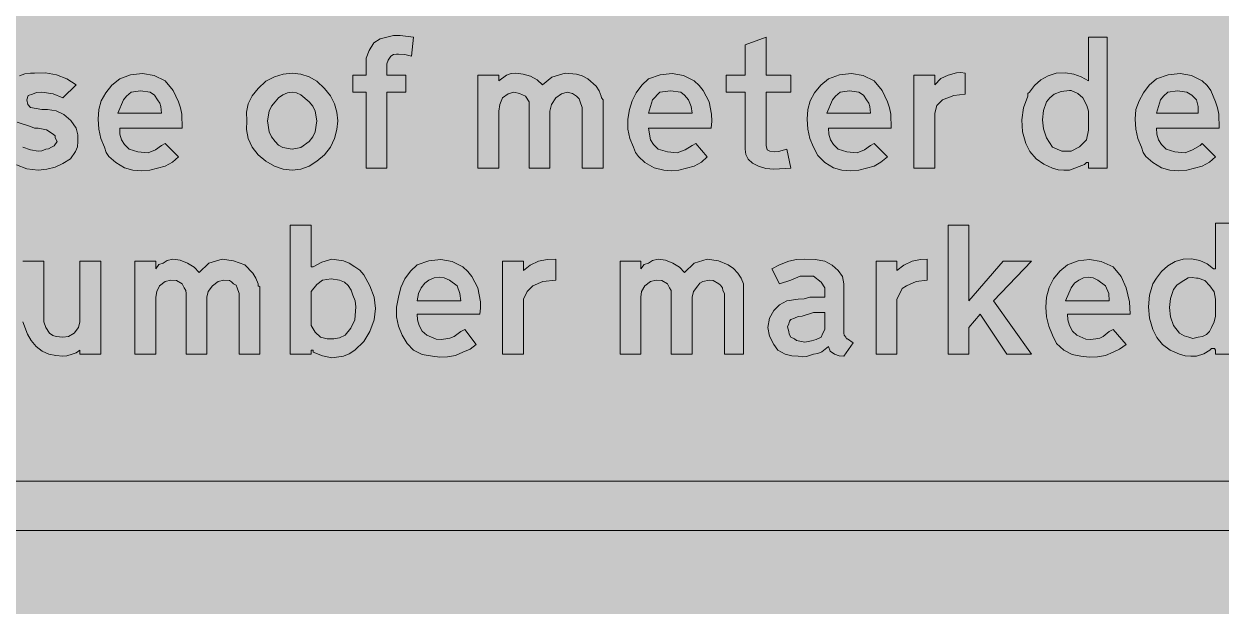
# Model space of a CAD drawing. Header units: metres. Extents: x 10 to 559, y 12 to 260.
# Drawn here: x 168 to 281.7, y 134.1 to 189.4 of the extents above; entities that cross this region are included whole.
import ezdxf

# ---------------------------------------------------------------- set-up
doc = ezdxf.new("R2010")
doc.units = ezdxf.units.M
doc.layers.add('FILL_BLACK_000000', color=7, linetype='Continuous', true_color=0x000000)
doc.layers.add('FILL_YELLOW_FFFF00', color=7, linetype='Continuous', true_color=0xffff00)

msp = doc.modelspace()

# ---------------------------------------------------------------- hatches: boundary and pattern name
at = {"layer": 'FILL_BLACK_000000', "true_color": 0x000000}
h = msp.add_hatch(color=7, dxfattribs=at)
h.dxf.hatch_style = 1
h.paths.add_polyline_path([(202.5, 175.68), (200.52, 175.68), (200.52, 182.88), (199.26, 182.88), (199.26, 184.5), (200.52, 184.5), (200.52, 186.12), (200.81, 186.84), (201.24, 187.56), (201.87, 187.96), (202.5, 188.1), (203.13, 188.26), (203.76, 188.28), (205.02, 188.1), (204.84, 186.3), (204.21, 186.46), (203.58, 186.48), (203.4, 186.48), (203.13, 186.46), (202.86, 186.3), (202.61, 185.94), (202.5, 185.58), (202.5, 184.5), (204.3, 184.5), (204.3, 182.88), (202.5, 182.88), (202.5, 175.68)])
h = msp.add_hatch(color=7, dxfattribs=at)
h.dxf.hatch_style = 1
h.paths.add_polyline_path([(238.61, 177.43), (238.86, 177.3), (239.27, 177.23), (239.67, 177.25), (240.48, 177.48), (240.84, 175.68), (239.24, 175.57), (238.49, 175.65), (237.78, 175.86), (237.2, 176.16), (236.81, 176.53), (236.59, 176.97), (236.52, 177.48), (236.52, 182.88), (234.72, 182.88), (234.72, 184.5), (236.52, 184.5), (236.52, 187.38), (238.5, 188.1), (238.5, 184.5), (240.84, 184.5), (240.84, 182.88), (238.5, 182.88), (238.5, 177.84), (238.61, 177.43)])
h = msp.add_hatch(color=7, dxfattribs=at)
h.dxf.hatch_style = 1
h.paths.add_polyline_path([(266.22, 175.52), (265.68, 175.68), (264.88, 176.05), (264.15, 176.58), (263.55, 177.25), (263.16, 178.02), (262.86, 179.13), (262.78, 180.27), (262.93, 181.41), (263.34, 182.52), (263.36, 182.77), (263.52, 182.88), (263.99, 183.52), (264.58, 184.05), (265.27, 184.45), (266.04, 184.68), (266.92, 184.72), (267.71, 184.59), (268.42, 184.33), (269.1, 183.96), (269.1, 188.1), (270.9, 188.1), (270.9, 175.68), (269.1, 175.68), (269.1, 176.22), (268.99, 176.22), (268.92, 176.22), (268.74, 176.04), (267.3, 175.5), (266.76, 175.5), (266.22, 175.52)])
h.paths.add_polyline_path([(268.92, 178.38), (269.1, 179.28), (269.1, 181.08), (268.97, 181.64), (268.56, 182.34), (268.09, 182.77), (267.48, 183.06), (267.3, 183.06), (266.51, 182.95), (265.86, 182.7), (265.43, 182.34), (265.14, 181.98), (264.84, 181.14), (264.74, 180.27), (264.84, 179.4), (265.14, 178.56), (265.68, 177.66), (266.58, 177.3), (267.48, 177.3), (268.27, 177.7), (268.92, 178.38)], flags=16)
h = msp.add_hatch(color=7, dxfattribs=at)
h.dxf.hatch_style = 1
h.paths.add_polyline_path([(169.74, 181.26), (170.28, 181.26), (171.08, 181.13), (171.83, 180.76), (172.48, 180.2), (172.98, 179.46), (173.14, 178.83), (173.16, 178.2), (173.1, 177.69), (172.93, 177.25), (172.44, 176.58), (171.73, 176.11), (170.98, 175.77), (170.19, 175.57), (169.38, 175.5), (168.31, 175.63), (167.31, 175.99), (166.44, 176.56), (165.78, 177.3), (167.04, 178.74), (167.42, 178.13), (167.94, 177.66), (168.66, 177.41), (169.38, 177.3), (169.74, 177.32), (170.1, 177.48), (170.37, 177.5), (170.64, 177.66), (170.91, 177.79), (171.18, 178.2), (171, 178.56), (170.98, 178.74), (170.82, 178.92), (170.17, 179.32), (169.38, 179.46), (169.02, 179.48), (168.66, 179.64), (167.38, 180.04), (166.86, 180.35), (166.5, 180.72), (166.48, 180.81), (166.32, 180.9), (166.09, 181.53), (166.07, 181.86), (166.14, 182.16), (166.27, 183.1), (166.68, 183.78), (167.6, 184.43), (168.12, 184.62), (168.66, 184.68), (169.02, 184.68), (170.09, 184.71), (171.13, 184.54), (172.11, 184.17), (172.98, 183.6), (171.72, 182.34), (170.8, 182.74), (169.74, 182.88), (169.22, 182.86), (168.84, 182.7), (168.43, 182.56), (168.3, 182.16), (168.41, 181.73), (168.66, 181.44), (169.74, 181.26)])
h = msp.add_hatch(color=7, dxfattribs=at)
h.dxf.hatch_style = 1
h.paths.add_polyline_path([(176.76, 176.22), (176.09, 176.8), (175.85, 177.18), (175.68, 177.66), (175.34, 178.5), (175.14, 179.39), (175.07, 180.32), (175.14, 181.26), (175.37, 182.06), (175.79, 182.83), (176.38, 183.54), (177.12, 184.14), (178.15, 184.54), (179.28, 184.66), (180.41, 184.47), (181.44, 183.96), (182.21, 183.04), (182.7, 181.98), (182.91, 181.41), (183.02, 180.79), (183.06, 179.46), (177.12, 179.46), (177.14, 178.92), (177.3, 178.38), (177.59, 177.93), (178.02, 177.48), (178.85, 177.23), (179.82, 177.12), (180.52, 177.41), (181.08, 177.84), (181.44, 178.02), (182.7, 176.76), (182.14, 176.24), (181.44, 175.86), (179.98, 175.48), (179.19, 175.43), (178.38, 175.5), (177.57, 175.72), (176.76, 176.22)])
h.paths.add_polyline_path([(181.04, 181.53), (180.93, 181.86), (180.72, 182.16), (180.43, 182.59), (180, 182.88), (179.1, 183.01), (178.2, 182.88), (177.77, 182.52), (177.48, 182.16), (176.94, 180.9), (181.08, 180.9), (181.04, 181.53)], flags=16)
h = msp.add_hatch(color=7, dxfattribs=at)
h.dxf.hatch_style = 1
h.paths.add_polyline_path([(189.32, 181.78), (189.69, 182.53), (190.26, 183.24), (190.99, 183.92), (191.81, 184.36), (192.66, 184.61), (193.5, 184.68), (194.31, 184.61), (195.1, 184.36), (195.85, 183.92), (196.56, 183.24), (197.14, 182.53), (197.53, 181.78), (197.75, 180.99), (197.82, 180.18), (197.75, 179.34), (197.53, 178.49), (197.14, 177.67), (196.56, 176.94), (195.85, 176.34), (195.1, 175.88), (194.31, 175.6), (193.5, 175.5), (192.66, 175.6), (191.81, 175.88), (190.99, 176.34), (190.26, 176.94), (189.69, 177.67), (189.32, 178.49), (189.15, 179.34), (189.18, 180.18), (189.15, 180.99), (189.32, 181.78)])
h.paths.add_polyline_path([(192.62, 182.63), (192.21, 182.35), (191.88, 181.98), (191.54, 181.55), (191.32, 181.08), (191.16, 180.18), (191.32, 179.12), (191.54, 178.64), (191.88, 178.2), (192.21, 177.86), (192.62, 177.64), (193.5, 177.48), (194.31, 177.64), (195.12, 178.2), (195.46, 178.64), (195.68, 179.12), (195.84, 180.18), (195.68, 181.08), (195.46, 181.55), (195.12, 181.98), (194.31, 182.63), (193.91, 182.82), (193.5, 182.88), (193.07, 182.82), (192.62, 182.63)], flags=16)
h = msp.add_hatch(color=7, dxfattribs=at)
h.dxf.hatch_style = 1
h.paths.add_polyline_path([(213.12, 183.96), (213.84, 184.5), (214.29, 184.66), (214.74, 184.68), (215.44, 184.61), (216.14, 184.41), (216.77, 184.07), (217.26, 183.6), (218.16, 184.32), (219.42, 184.68), (220.5, 184.61), (221.04, 184.45), (221.58, 184.14), (222.35, 183.46), (222.64, 183.03), (222.84, 182.52), (222.86, 182.34), (223.02, 182.16), (223.02, 181.98), (223.02, 175.68), (221.04, 175.68), (221.04, 181.44), (220.86, 181.98), (220.75, 182.25), (220.5, 182.52), (220.12, 182.77), (219.6, 182.88), (219.06, 182.74), (218.52, 182.34), (218.12, 181.71), (217.98, 181.08), (217.98, 175.68), (216, 175.68), (216, 181.44), (216, 181.98), (215.64, 182.52), (215.1, 182.77), (214.56, 182.88), (214.02, 182.74), (213.48, 182.34), (213.23, 181.71), (213.12, 181.08), (213.12, 175.68), (211.14, 175.68), (211.14, 184.5), (213.12, 184.5), (213.12, 183.96)])
h = msp.add_hatch(color=7, dxfattribs=at)
h.dxf.hatch_style = 1
h.paths.add_polyline_path([(226.98, 176.22), (226.37, 176.8), (226.09, 177.18), (225.9, 177.66), (225.57, 178.5), (225.38, 179.39), (225.37, 180.32), (225.54, 181.26), (225.77, 182.06), (226.17, 182.83), (226.7, 183.54), (227.34, 184.14), (228.45, 184.54), (229.57, 184.66), (230.66, 184.47), (231.66, 183.96), (232.14, 183.52), (232.52, 183.04), (233.1, 181.98), (233.33, 180.79), (233.35, 180.13), (233.28, 179.46), (227.34, 179.46), (227.52, 178.38), (227.81, 177.93), (228.24, 177.48), (229.14, 177.23), (230.04, 177.12), (230.83, 177.41), (231.48, 177.84), (231.84, 178.02), (232.92, 176.76), (232.36, 176.24), (231.66, 175.86), (230.22, 175.48), (229.48, 175.43), (228.78, 175.5), (227.88, 175.72), (226.98, 176.22)])
h.paths.add_polyline_path([(231.37, 181.53), (231.12, 182.16), (230.76, 182.59), (230.4, 182.88), (229.41, 183.01), (228.42, 182.88), (227.7, 182.16), (227.34, 180.9), (231.48, 180.9), (231.37, 181.53)], flags=16)
h = msp.add_hatch(color=7, dxfattribs=at)
h.dxf.hatch_style = 1
h.paths.add_polyline_path([(244.08, 176.22), (243.41, 176.87), (243, 177.66), (242.66, 178.5), (242.46, 179.39), (242.39, 180.32), (242.46, 181.26), (242.69, 182.06), (243.11, 182.83), (243.7, 183.54), (244.44, 184.14), (245.47, 184.54), (246.6, 184.66), (247.73, 184.47), (248.76, 183.96), (249.53, 183.04), (250.02, 181.98), (250.23, 181.41), (250.34, 180.79), (250.38, 179.46), (244.44, 179.46), (244.46, 178.92), (244.62, 178.38), (244.91, 177.93), (245.34, 177.48), (246.17, 177.23), (247.14, 177.12), (247.84, 177.41), (248.4, 177.84), (248.76, 178.02), (250.02, 176.76), (249.39, 176.24), (248.76, 175.86), (247.3, 175.48), (246.51, 175.43), (245.7, 175.5), (244.89, 175.72), (244.08, 176.22)])
h.paths.add_polyline_path([(248.36, 181.53), (248.25, 181.86), (248.04, 182.16), (247.75, 182.59), (247.32, 182.88), (246.42, 183.01), (245.52, 182.88), (245.09, 182.52), (244.8, 182.16), (244.26, 180.9), (248.4, 180.9), (248.36, 181.53)], flags=16)
h = msp.add_hatch(color=7, dxfattribs=at)
h.dxf.hatch_style = 1
h.paths.add_polyline_path([(255.08, 184.18), (255.78, 184.5), (256.59, 184.72), (257, 184.75), (257.4, 184.68), (257.4, 182.7), (256.32, 182.56), (255.24, 182.16), (254.7, 181.62), (254.52, 180.9), (254.52, 175.68), (252.54, 175.68), (252.54, 184.5), (254.52, 184.5), (254.52, 183.6), (255.08, 184.18)])
h = msp.add_hatch(color=7, dxfattribs=at)
h.dxf.hatch_style = 1
h.paths.add_polyline_path([(275.22, 176.22), (274.55, 176.8), (274.31, 177.18), (274.14, 177.66), (273.8, 178.5), (273.6, 179.39), (273.53, 180.32), (273.6, 181.26), (273.91, 182.06), (274.32, 182.83), (274.87, 183.54), (275.58, 184.14), (276.69, 184.54), (277.81, 184.66), (278.9, 184.47), (279.9, 183.96), (280.38, 183.52), (280.73, 183.04), (281.16, 181.98), (281.37, 181.41), (281.48, 180.79), (281.52, 179.46), (275.58, 179.46), (275.6, 178.92), (275.76, 178.38), (276.05, 177.93), (276.48, 177.48), (277.31, 177.23), (278.28, 177.12), (279, 177.41), (279.72, 177.84), (279.9, 178.02), (281.16, 176.76), (280.6, 176.24), (279.9, 175.86), (278.44, 175.48), (277.65, 175.43), (276.84, 175.5), (276.03, 175.72), (275.22, 176.22)])
h.paths.add_polyline_path([(279.52, 181.53), (279.36, 182.16), (278.91, 182.59), (278.46, 182.88), (277.56, 183.01), (276.66, 182.88), (276.23, 182.52), (275.94, 182.16), (275.58, 180.9), (279.54, 180.9), (279.52, 181.53)], flags=16)
h = msp.add_hatch(color=7, dxfattribs=at)
h.dxf.hatch_style = 1
h.paths.add_polyline_path([(198.36, 166.88), (198.9, 166.66), (199.44, 166.32), (199.92, 165.99), (200.3, 165.55), (200.88, 164.52), (201.29, 163.44), (201.42, 162.36), (201.29, 161.28), (200.88, 160.2), (200.3, 159.23), (199.44, 158.4), (198.9, 158.06), (198.36, 157.84), (197.28, 157.68), (196.38, 157.88), (195.48, 158.22), (195.48, 158.4), (195.3, 158.4), (195.3, 158.29), (195.3, 158.22), (195.3, 158.04), (193.32, 158.04), (193.32, 170.28), (195.3, 170.28), (195.3, 166.32), (195.48, 166.32), (196.31, 166.75), (197.28, 167.04), (198.36, 166.88)])
h.paths.add_polyline_path([(198.54, 159.84), (199.06, 160.49), (199.44, 161.28), (199.55, 162.52), (199.47, 163.08), (199.26, 163.62), (199.09, 164.12), (198.83, 164.54), (198.48, 164.86), (198, 165.06), (197.19, 165.19), (196.38, 165.06), (195.84, 164.65), (195.3, 163.98), (195.3, 163.08), (195.3, 161.64), (195.3, 161.1), (195.3, 160.74), (195.68, 160.13), (196.2, 159.66), (196.83, 159.5), (197.46, 159.48), (198, 159.59), (198.54, 159.84)], flags=16)
h = msp.add_hatch(color=7, dxfattribs=at)
h.dxf.hatch_style = 1
h.paths.add_polyline_path([(261, 166.86), (263.7, 166.86), (260.1, 163.08), (263.7, 158.04), (261.36, 158.04), (258.84, 161.82), (257.76, 160.56), (257.76, 158.04), (255.78, 158.04), (255.78, 170.28), (257.76, 170.28), (257.76, 163.08), (261, 166.86)])
h = msp.add_hatch(color=7, dxfattribs=at)
h.dxf.hatch_style = 1
h.paths.add_polyline_path([(278.82, 157.86), (278.28, 157.88), (277.74, 158.04), (276.87, 158.41), (276.14, 158.94), (275.59, 159.61), (275.22, 160.38), (274.92, 161.46), (274.82, 162.54), (274.92, 163.62), (275.22, 164.7), (275.58, 165.24), (276.05, 165.88), (276.64, 166.41), (277.33, 166.81), (278.1, 167.04), (278.9, 167.08), (279.68, 166.93), (280.38, 166.61), (280.98, 166.14), (281.16, 166.14), (281.16, 166.25), (281.16, 166.32), (281.16, 170.46), (282.96, 170.46), (282.96, 158.04), (281.16, 158.04), (281.16, 158.4), (281.07, 158.56), (280.98, 158.58), (280.87, 158.58), (280.8, 158.58), (280.62, 158.4), (280.06, 158.06), (279.36, 157.86), (278.82, 157.86)])
h.paths.add_polyline_path([(280.31, 159.91), (280.6, 160.19), (280.8, 160.56), (281.05, 161.1), (281.16, 161.64), (281.16, 163.26), (281.03, 163.96), (280.62, 164.52), (280.15, 165.01), (279.54, 165.24), (279.36, 165.24), (278.96, 165.31), (278.57, 165.26), (277.92, 164.88), (277.49, 164.59), (277.2, 164.16), (276.9, 163.32), (276.8, 162.45), (276.9, 161.58), (277.2, 160.74), (277.74, 160.02), (278.19, 159.77), (278.64, 159.66), (279.02, 159.52), (279.54, 159.66), (279.94, 159.72), (280.31, 159.91)], flags=16)
h = msp.add_hatch(color=7, dxfattribs=at)
h.dxf.hatch_style = 1
h.paths.add_polyline_path([(171.05, 157.9), (170.39, 158.04), (169.77, 158.32), (169.2, 158.76), (168.72, 159.33), (168.37, 159.93), (167.94, 161.1), (167.94, 166.86), (169.92, 166.86), (169.92, 161.1), (170.12, 160.56), (170.46, 160.02), (170.76, 159.81), (171.09, 159.7), (171.72, 159.66), (172.26, 159.7), (172.8, 160.02), (173.21, 160.56), (173.34, 161.1), (173.34, 166.86), (175.32, 166.86), (175.32, 158.04), (173.34, 158.04), (173.34, 158.4), (172.98, 158.15), (172.62, 158.04), (172.1, 157.88), (171.72, 157.86), (171.05, 157.9)])
h = msp.add_hatch(color=7, dxfattribs=at)
h.dxf.hatch_style = 1
h.paths.add_polyline_path([(180.54, 166.14), (180.83, 166.54), (181.26, 166.68), (181.64, 166.93), (182.16, 167.04), (182.86, 166.94), (183.55, 166.68), (184.18, 166.28), (184.68, 165.78), (185.58, 166.68), (186.84, 167.04), (187.92, 166.9), (189, 166.5), (189.76, 165.73), (190.06, 165.23), (190.26, 164.7), (190.26, 164.52), (190.42, 164.43), (190.44, 164.34), (190.44, 158.04), (188.46, 158.04), (188.46, 163.8), (188.28, 164.34), (188.17, 164.59), (187.92, 164.7), (187.75, 164.91), (187.54, 165.01), (187.02, 165.06), (186.48, 164.92), (185.94, 164.52), (185.53, 163.98), (185.4, 163.44), (185.4, 158.04), (183.42, 158.04), (183.42, 163.8), (183.4, 164.07), (183.24, 164.34), (183.06, 164.7), (182.52, 165.01), (181.98, 165.06), (181.44, 164.92), (180.9, 164.52), (180.65, 163.98), (180.54, 163.44), (180.54, 158.04), (178.56, 158.04), (178.56, 166.86), (180.54, 166.86), (180.54, 166.14)])
h = msp.add_hatch(color=7, dxfattribs=at)
h.dxf.hatch_style = 1
h.paths.add_polyline_path([(205.02, 158.4), (204.41, 159.05), (203.94, 159.84), (203.61, 160.68), (203.42, 161.57), (203.41, 162.5), (203.58, 163.44), (203.81, 164.35), (204.21, 165.17), (204.74, 165.9), (205.38, 166.5), (206.49, 166.9), (207.61, 167.02), (208.7, 166.83), (209.7, 166.32), (210.18, 165.88), (210.56, 165.4), (211.14, 164.34), (211.37, 163.01), (211.39, 162.39), (211.32, 161.82), (205.38, 161.82), (205.4, 161.28), (205.56, 160.74), (205.85, 160.22), (206.28, 159.84), (207.18, 159.46), (207.65, 159.41), (208.08, 159.48), (208.48, 159.54), (208.87, 159.7), (209.52, 160.2), (209.88, 160.38), (210.96, 158.94), (210.4, 158.51), (209.7, 158.22), (209, 157.91), (208.26, 157.77), (207.52, 157.76), (206.82, 157.86), (205.85, 157.99), (205.02, 158.4)])
h.paths.add_polyline_path([(209.41, 163.8), (209.16, 164.52), (208.44, 165.06), (207.93, 165.26), (207.45, 165.33), (206.97, 165.26), (206.46, 165.06), (206.1, 164.77), (205.74, 164.34), (205.49, 163.78), (205.38, 163.08), (209.52, 163.08), (209.41, 163.8)], flags=16)
h = msp.add_hatch(color=7, dxfattribs=at)
h.dxf.hatch_style = 1
h.paths.add_polyline_path([(216.11, 166.48), (216.9, 166.86), (217.71, 167.02), (218.52, 167.04), (218.52, 165.06), (217.31, 164.92), (216.36, 164.52), (215.82, 163.98), (215.46, 163.26), (215.46, 158.04), (213.48, 158.04), (213.48, 166.86), (215.46, 166.86), (215.46, 165.96), (216.11, 166.48)])
h = msp.add_hatch(color=7, dxfattribs=at)
h.dxf.hatch_style = 1
h.paths.add_polyline_path([(226.62, 166.14), (226.91, 166.54), (227.34, 166.68), (227.72, 166.93), (228.24, 167.04), (228.94, 166.94), (229.64, 166.68), (230.27, 166.28), (230.76, 165.78), (231.66, 166.68), (232.92, 167.04), (233.98, 166.9), (234.9, 166.5), (235.4, 166.17), (235.82, 165.73), (236.14, 165.23), (236.34, 164.7), (236.34, 164.52), (236.34, 158.04), (234.54, 158.04), (234.54, 163.8), (234.38, 164.07), (234.36, 164.34), (234.18, 164.59), (234, 164.7), (233.48, 165.01), (233.1, 165.06), (232.49, 164.92), (232.21, 164.76), (232.02, 164.52), (231.62, 163.98), (231.48, 163.44), (231.48, 158.04), (229.5, 158.04), (229.5, 163.8), (229.48, 164.07), (229.32, 164.34), (229.14, 164.7), (228.6, 165.01), (228.06, 165.06), (227.52, 164.92), (226.98, 164.52), (226.67, 163.98), (226.62, 163.44), (226.62, 158.04), (224.64, 158.04), (224.64, 166.86), (226.62, 166.86), (226.62, 166.14)])
h = msp.add_hatch(color=7, dxfattribs=at)
h.dxf.hatch_style = 1
h.paths.add_polyline_path([(240.66, 166.86), (241.38, 167.02), (242.1, 167.04), (243.16, 167.02), (244.08, 166.86), (244.78, 166.48), (245.34, 165.96), (245.74, 165.4), (245.88, 164.7), (245.88, 162.9), (245.88, 160.02), (245.9, 159.84), (246.06, 159.66), (246.15, 159.5), (246.24, 159.48), (246.78, 159.12), (245.88, 157.86), (245.43, 157.88), (244.98, 158.04), (244.58, 158.33), (244.44, 158.76), (243.79, 158.26), (243.4, 158.1), (243, 158.04), (242.35, 157.81), (241.96, 157.79), (241.56, 157.86), (240.93, 157.88), (240.3, 158.04), (239.63, 158.42), (239.22, 158.94), (238.81, 159.75), (238.68, 160.56), (238.81, 161.44), (239.22, 162.18), (239.78, 162.7), (240.48, 163.08), (241.56, 163.26), (242.1, 163.28), (242.64, 163.44), (244.08, 163.44), (244.08, 163.98), (244.08, 164.34), (243.72, 164.88), (243, 165.42), (241.74, 165.42), (240.84, 165.06), (239.76, 164.7), (239.04, 166.14), (239.76, 166.5), (240.66, 166.86)])
h.paths.add_polyline_path([(242.82, 159.3), (243.27, 159.41), (243.72, 159.66), (243.9, 160.02), (244.08, 160.38), (244.08, 162), (243, 162), (241.92, 161.64), (241.56, 161.62), (241.2, 161.46), (240.86, 161.32), (240.72, 161.16), (240.66, 160.92), (240.52, 160.63), (240.66, 160.2), (240.68, 159.93), (240.84, 159.66), (241.2, 159.48), (241.38, 159.32), (241.56, 159.3), (242.19, 159.16), (242.82, 159.3)], flags=16)
h = msp.add_hatch(color=7, dxfattribs=at)
h.dxf.hatch_style = 1
h.paths.add_polyline_path([(251.57, 166.48), (252.36, 166.86), (253.15, 167.02), (253.8, 167.04), (253.8, 165.06), (252.74, 164.92), (251.82, 164.52), (251.42, 164.25), (251.28, 163.98), (250.92, 163.26), (250.92, 158.04), (248.94, 158.04), (248.94, 166.86), (250.92, 166.86), (250.92, 165.96), (251.57, 166.48)])
h = msp.add_hatch(color=7, dxfattribs=at)
h.dxf.hatch_style = 1
h.paths.add_polyline_path([(266.76, 158.4), (266.09, 159.05), (265.68, 159.84), (265.34, 160.68), (265.14, 161.57), (265.07, 162.5), (265.14, 163.44), (265.37, 164.35), (265.79, 165.17), (266.38, 165.9), (267.12, 166.5), (268.12, 166.9), (269.21, 167.02), (270.33, 166.83), (271.44, 166.32), (272.21, 165.4), (272.7, 164.34), (273.02, 163.01), (273.06, 161.82), (267.12, 161.82), (267.14, 161.28), (267.3, 160.74), (267.59, 160.22), (268.02, 159.84), (268.85, 159.46), (269.31, 159.41), (269.82, 159.48), (270.19, 159.54), (270.52, 159.7), (271.08, 160.2), (271.44, 160.38), (272.7, 158.94), (272.07, 158.51), (271.44, 158.22), (270.73, 157.91), (269.98, 157.77), (269.19, 157.76), (268.38, 157.86), (267.57, 157.99), (266.76, 158.4)])
h.paths.add_polyline_path([(271.04, 163.8), (270.72, 164.52), (270, 165.06), (269.57, 165.26), (269.1, 165.33), (268.63, 165.26), (268.2, 165.06), (267.77, 164.77), (267.48, 164.34), (266.94, 163.08), (271.08, 163.08), (271.04, 163.8)], flags=16)
h = msp.add_hatch(color=7, dxfattribs=at)
h.dxf.hatch_style = 1
h.paths.add_polyline_path([(63.18, 141.3), (63.18, 145.98), (496.62, 145.98), (491.94, 150.66), (498.96, 150.66), (506.16, 143.64), (498.96, 136.62), (491.94, 136.62), (496.62, 141.3), (63.18, 141.3)])
at = {"layer": 'FILL_YELLOW_FFFF00', "true_color": 0xffff00}
h = msp.add_hatch(color=7, dxfattribs=at)
h.dxf.hatch_style = 1
h.paths.add_polyline_path([(553.58, 259.76), (554.9, 259.31), (556.14, 258.63), (557.28, 257.76), (558.12, 256.72), (558.74, 255.51), (559.13, 254.17), (559.26, 252.72), (559.26, 18.9), (559.13, 17.57), (558.72, 16.38), (558.07, 15.05), (557.28, 13.86), (556.11, 12.94), (554.83, 12.33), (553.51, 11.99), (552.24, 11.88), (17.1, 11.88), (15.86, 11.99), (14.6, 12.33), (13.38, 12.94), (12.24, 13.86), (11.3, 15), (10.62, 16.24), (10.22, 17.56), (10.08, 18.9), (10.08, 252.72), (10.22, 254.07), (10.62, 255.42), (11.3, 256.66), (12.24, 257.76), (12.71, 258.27), (13.28, 258.7), (14.58, 259.38), (15.91, 259.78), (17.1, 259.92), (552.24, 259.92), (553.58, 259.76)])

# ---------------------------------------------------------------- linework, layer by layer
at = {"layer": 'FILL_BLACK_000000', "lineweight": 0, "true_color": 0x000000}
for points in [[(202.5, 175.68), (200.52, 175.68), (200.52, 182.88), (199.26, 182.88), (199.26, 184.5), (200.52, 184.5), (200.52, 186.12), (200.81, 186.84), (201.24, 187.56), (201.87, 187.96), (202.5, 188.1), (203.13, 188.26), (203.76, 188.28), (205.02, 188.1), (204.84, 186.3), (204.21, 186.46), (203.58, 186.48), (203.4, 186.48), (203.13, 186.46), (202.86, 186.3), (202.61, 185.94), (202.5, 185.58), (202.5, 184.5), (204.3, 184.5), (204.3, 182.88), (202.5, 182.88)], [(238.61, 177.43), (238.86, 177.3), (239.27, 177.23), (239.67, 177.25), (240.48, 177.48), (240.84, 175.68), (239.24, 175.57), (238.49, 175.65), (237.78, 175.86), (237.2, 176.16), (236.81, 176.53), (236.59, 176.97), (236.52, 177.48), (236.52, 182.88), (234.72, 182.88), (234.72, 184.5), (236.52, 184.5), (236.52, 187.38), (238.5, 188.1), (238.5, 184.5), (240.84, 184.5), (240.84, 182.88), (238.5, 182.88), (238.5, 177.84)], [(266.22, 175.52), (265.68, 175.68), (264.88, 176.05), (264.15, 176.58), (263.55, 177.25), (263.16, 178.02), (262.86, 179.13), (262.78, 180.27), (262.93, 181.41), (263.34, 182.52), (263.36, 182.77), (263.52, 182.88), (263.99, 183.52), (264.58, 184.05), (265.27, 184.45), (266.04, 184.68), (266.92, 184.72), (267.71, 184.59), (268.42, 184.33), (269.1, 183.96), (269.1, 188.1), (270.9, 188.1), (270.9, 175.68), (269.1, 175.68), (269.1, 176.22), (268.99, 176.22), (268.92, 176.22), (268.74, 176.04), (267.3, 175.5), (266.76, 175.5)], [(176.76, 176.22), (176.09, 176.8), (175.85, 177.18), (175.68, 177.66), (175.34, 178.5), (175.14, 179.39), (175.07, 180.32), (175.14, 181.26), (175.37, 182.06), (175.79, 182.83), (176.38, 183.54), (177.12, 184.14), (178.15, 184.54), (179.28, 184.66), (180.41, 184.47), (181.44, 183.96), (182.21, 183.04), (182.7, 181.98), (182.91, 181.41), (183.02, 180.79), (183.06, 179.46), (177.12, 179.46), (177.14, 178.92), (177.3, 178.38), (177.59, 177.93), (178.02, 177.48), (178.85, 177.23), (179.82, 177.12), (180.52, 177.41), (181.08, 177.84), (181.44, 178.02), (182.7, 176.76), (182.14, 176.24), (181.44, 175.86), (179.98, 175.48), (179.19, 175.43), (178.38, 175.5), (177.57, 175.72)], [(189.32, 181.78), (189.69, 182.53), (190.26, 183.24), (190.99, 183.92), (191.81, 184.36), (192.66, 184.61), (193.5, 184.68), (194.31, 184.61), (195.1, 184.36), (195.85, 183.92), (196.56, 183.24), (197.14, 182.53), (197.53, 181.78), (197.75, 180.99), (197.82, 180.18), (197.75, 179.34), (197.53, 178.49), (197.14, 177.67), (196.56, 176.94), (195.85, 176.34), (195.1, 175.88), (194.31, 175.6), (193.5, 175.5), (192.66, 175.6), (191.81, 175.88), (190.99, 176.34), (190.26, 176.94), (189.69, 177.67), (189.32, 178.49), (189.15, 179.34), (189.18, 180.18), (189.15, 180.99)], [(213.12, 183.96), (213.84, 184.5), (214.29, 184.66), (214.74, 184.68), (215.44, 184.61), (216.14, 184.41), (216.77, 184.07), (217.26, 183.6), (218.16, 184.32), (219.42, 184.68), (220.5, 184.61), (221.04, 184.45), (221.58, 184.14), (222.35, 183.46), (222.64, 183.03), (222.84, 182.52), (222.86, 182.34), (223.02, 182.16), (223.02, 181.98), (223.02, 175.68), (221.04, 175.68), (221.04, 181.44), (220.86, 181.98), (220.75, 182.25), (220.5, 182.52), (220.12, 182.77), (219.6, 182.88), (219.06, 182.74), (218.52, 182.34), (218.12, 181.71), (217.98, 181.08), (217.98, 175.68), (216, 175.68), (216, 181.44), (216, 181.98), (215.64, 182.52), (215.1, 182.77), (214.56, 182.88), (214.02, 182.74), (213.48, 182.34), (213.23, 181.71), (213.12, 181.08), (213.12, 175.68), (211.14, 175.68), (211.14, 184.5), (213.12, 184.5)], [(226.98, 176.22), (226.37, 176.8), (226.09, 177.18), (225.9, 177.66), (225.57, 178.5), (225.38, 179.39), (225.37, 180.32), (225.54, 181.26), (225.77, 182.06), (226.17, 182.83), (226.7, 183.54), (227.34, 184.14), (228.45, 184.54), (229.57, 184.66), (230.66, 184.47), (231.66, 183.96), (232.14, 183.52), (232.52, 183.04), (233.1, 181.98), (233.33, 180.79), (233.35, 180.13), (233.28, 179.46), (227.34, 179.46), (227.52, 178.38), (227.81, 177.93), (228.24, 177.48), (229.14, 177.23), (230.04, 177.12), (230.83, 177.41), (231.48, 177.84), (231.84, 178.02), (232.92, 176.76), (232.36, 176.24), (231.66, 175.86), (230.22, 175.48), (229.48, 175.43), (228.78, 175.5), (227.88, 175.72)], [(244.08, 176.22), (243.41, 176.87), (243, 177.66), (242.66, 178.5), (242.46, 179.39), (242.39, 180.32), (242.46, 181.26), (242.69, 182.06), (243.11, 182.83), (243.7, 183.54), (244.44, 184.14), (245.47, 184.54), (246.6, 184.66), (247.73, 184.47), (248.76, 183.96), (249.53, 183.04), (250.02, 181.98), (250.23, 181.41), (250.34, 180.79), (250.38, 179.46), (244.44, 179.46), (244.46, 178.92), (244.62, 178.38), (244.91, 177.93), (245.34, 177.48), (246.17, 177.23), (247.14, 177.12), (247.84, 177.41), (248.4, 177.84), (248.76, 178.02), (250.02, 176.76), (249.39, 176.24), (248.76, 175.86), (247.3, 175.48), (246.51, 175.43), (245.7, 175.5), (244.89, 175.72)], [(255.08, 184.18), (255.78, 184.5), (256.59, 184.72), (257, 184.75), (257.4, 184.68), (257.4, 182.7), (256.32, 182.56), (255.24, 182.16), (254.7, 181.62), (254.52, 180.9), (254.52, 175.68), (252.54, 175.68), (252.54, 184.5), (254.52, 184.5), (254.52, 183.6)], [(275.22, 176.22), (274.55, 176.8), (274.31, 177.18), (274.14, 177.66), (273.8, 178.5), (273.6, 179.39), (273.53, 180.32), (273.6, 181.26), (273.91, 182.06), (274.32, 182.83), (274.87, 183.54), (275.58, 184.14), (276.69, 184.54), (277.81, 184.66), (278.9, 184.47), (279.9, 183.96), (280.38, 183.52), (280.73, 183.04), (281.16, 181.98), (281.37, 181.41), (281.48, 180.79), (281.52, 179.46), (275.58, 179.46), (275.6, 178.92), (275.76, 178.38), (276.05, 177.93), (276.48, 177.48), (277.31, 177.23), (278.28, 177.12), (279, 177.41), (279.72, 177.84), (279.9, 178.02), (281.16, 176.76), (280.6, 176.24), (279.9, 175.86), (278.44, 175.48), (277.65, 175.43), (276.84, 175.5), (276.03, 175.72)], [(181.04, 181.53), (180.93, 181.86), (180.72, 182.16), (180.43, 182.59), (180, 182.88), (179.1, 183.01), (178.2, 182.88), (177.77, 182.52), (177.48, 182.16), (176.94, 180.9), (181.08, 180.9)], [(231.37, 181.53), (231.12, 182.16), (230.76, 182.59), (230.4, 182.88), (229.41, 183.01), (228.42, 182.88), (227.7, 182.16), (227.34, 180.9), (231.48, 180.9)], [(248.36, 181.53), (248.25, 181.86), (248.04, 182.16), (247.75, 182.59), (247.32, 182.88), (246.42, 183.01), (245.52, 182.88), (245.09, 182.52), (244.8, 182.16), (244.26, 180.9), (248.4, 180.9)], [(268.92, 178.38), (269.1, 179.28), (269.1, 181.08), (268.97, 181.64), (268.56, 182.34), (268.09, 182.77), (267.48, 183.06), (267.3, 183.06), (266.51, 182.95), (265.86, 182.7), (265.43, 182.34), (265.14, 181.98), (264.84, 181.14), (264.74, 180.27), (264.84, 179.4), (265.14, 178.56), (265.68, 177.66), (266.58, 177.3), (267.48, 177.3), (268.27, 177.7)], [(279.52, 181.53), (279.36, 182.16), (278.91, 182.59), (278.46, 182.88), (277.56, 183.01), (276.66, 182.88), (276.23, 182.52), (275.94, 182.16), (275.58, 180.9), (279.54, 180.9)], [(192.62, 182.63), (192.21, 182.35), (191.88, 181.98), (191.54, 181.55), (191.32, 181.08), (191.16, 180.18), (191.32, 179.12), (191.54, 178.64), (191.88, 178.2), (192.21, 177.86), (192.62, 177.64), (193.5, 177.48), (194.31, 177.64), (195.12, 178.2), (195.46, 178.64), (195.68, 179.12), (195.84, 180.18), (195.68, 181.08), (195.46, 181.55), (195.12, 181.98), (194.31, 182.63), (193.91, 182.82), (193.5, 182.88), (193.07, 182.82)], [(198.36, 166.88), (198.9, 166.66), (199.44, 166.32), (199.92, 165.99), (200.3, 165.55), (200.88, 164.52), (201.29, 163.44), (201.42, 162.36), (201.29, 161.28), (200.88, 160.2), (200.3, 159.23), (199.44, 158.4), (198.9, 158.06), (198.36, 157.84), (197.28, 157.68), (196.38, 157.88), (195.48, 158.22), (195.48, 158.4), (195.3, 158.4), (195.3, 158.29), (195.3, 158.22), (195.3, 158.04), (193.32, 158.04), (193.32, 170.28), (195.3, 170.28), (195.3, 166.32), (195.48, 166.32), (196.31, 166.75), (197.28, 167.04)], [(261, 166.86), (263.7, 166.86), (260.1, 163.08), (263.7, 158.04), (261.36, 158.04), (258.84, 161.82), (257.76, 160.56), (257.76, 158.04), (255.78, 158.04), (255.78, 170.28), (257.76, 170.28), (257.76, 163.08)], [(180.54, 166.14), (180.83, 166.54), (181.26, 166.68), (181.64, 166.93), (182.16, 167.04), (182.86, 166.94), (183.55, 166.68), (184.18, 166.28), (184.68, 165.78), (185.58, 166.68), (186.84, 167.04), (187.92, 166.9), (189, 166.5), (189.76, 165.73), (190.06, 165.23), (190.26, 164.7), (190.26, 164.52), (190.42, 164.43), (190.44, 164.34), (190.44, 158.04), (188.46, 158.04), (188.46, 163.8), (188.28, 164.34), (188.17, 164.59), (187.92, 164.7), (187.75, 164.91), (187.54, 165.01), (187.02, 165.06), (186.48, 164.92), (185.94, 164.52), (185.53, 163.98), (185.4, 163.44), (185.4, 158.04), (183.42, 158.04), (183.42, 163.8), (183.4, 164.07), (183.24, 164.34), (183.06, 164.7), (182.52, 165.01), (181.98, 165.06), (181.44, 164.92), (180.9, 164.52), (180.65, 163.98), (180.54, 163.44), (180.54, 158.04), (178.56, 158.04), (178.56, 166.86), (180.54, 166.86)], [(205.02, 158.4), (204.41, 159.05), (203.94, 159.84), (203.61, 160.68), (203.42, 161.57), (203.41, 162.5), (203.58, 163.44), (203.81, 164.35), (204.21, 165.17), (204.74, 165.9), (205.38, 166.5), (206.49, 166.9), (207.61, 167.02), (208.7, 166.83), (209.7, 166.32), (210.18, 165.88), (210.56, 165.4), (211.14, 164.34), (211.37, 163.01), (211.39, 162.39), (211.32, 161.82), (205.38, 161.82), (205.4, 161.28), (205.56, 160.74), (205.85, 160.22), (206.28, 159.84), (207.18, 159.46), (207.65, 159.41), (208.08, 159.48), (208.48, 159.54), (208.87, 159.7), (209.52, 160.2), (209.88, 160.38), (210.96, 158.94), (210.4, 158.51), (209.7, 158.22), (209, 157.91), (208.26, 157.77), (207.52, 157.76), (206.82, 157.86), (205.85, 157.99)], [(216.11, 166.48), (216.9, 166.86), (217.71, 167.02), (218.52, 167.04), (218.52, 165.06), (217.31, 164.92), (216.36, 164.52), (215.82, 163.98), (215.46, 163.26), (215.46, 158.04), (213.48, 158.04), (213.48, 166.86), (215.46, 166.86), (215.46, 165.96)], [(226.62, 166.14), (226.91, 166.54), (227.34, 166.68), (227.72, 166.93), (228.24, 167.04), (228.94, 166.94), (229.64, 166.68), (230.27, 166.28), (230.76, 165.78), (231.66, 166.68), (232.92, 167.04), (233.98, 166.9), (234.9, 166.5), (235.4, 166.17), (235.82, 165.73), (236.14, 165.23), (236.34, 164.7), (236.34, 164.52), (236.34, 158.04), (234.54, 158.04), (234.54, 163.8), (234.38, 164.07), (234.36, 164.34), (234.18, 164.59), (234, 164.7), (233.48, 165.01), (233.1, 165.06), (232.49, 164.92), (232.21, 164.76), (232.02, 164.52), (231.62, 163.98), (231.48, 163.44), (231.48, 158.04), (229.5, 158.04), (229.5, 163.8), (229.48, 164.07), (229.32, 164.34), (229.14, 164.7), (228.6, 165.01), (228.06, 165.06), (227.52, 164.92), (226.98, 164.52), (226.67, 163.98), (226.62, 163.44), (226.62, 158.04), (224.64, 158.04), (224.64, 166.86), (226.62, 166.86)], [(240.66, 166.86), (241.38, 167.02), (242.1, 167.04), (243.16, 167.02), (244.08, 166.86), (244.78, 166.48), (245.34, 165.96), (245.74, 165.4), (245.88, 164.7), (245.88, 162.9), (245.88, 160.02), (245.9, 159.84), (246.06, 159.66), (246.15, 159.5), (246.24, 159.48), (246.78, 159.12), (245.88, 157.86), (245.43, 157.88), (244.98, 158.04), (244.58, 158.33), (244.44, 158.76), (243.79, 158.26), (243.4, 158.1), (243, 158.04), (242.35, 157.81), (241.96, 157.79), (241.56, 157.86), (240.93, 157.88), (240.3, 158.04), (239.63, 158.42), (239.22, 158.94), (238.81, 159.75), (238.68, 160.56), (238.81, 161.44), (239.22, 162.18), (239.78, 162.7), (240.48, 163.08), (241.56, 163.26), (242.1, 163.28), (242.64, 163.44), (244.08, 163.44), (244.08, 163.98), (244.08, 164.34), (243.72, 164.88), (243, 165.42), (241.74, 165.42), (240.84, 165.06), (239.76, 164.7), (239.04, 166.14), (239.76, 166.5)], [(251.57, 166.48), (252.36, 166.86), (253.15, 167.02), (253.8, 167.04), (253.8, 165.06), (252.74, 164.92), (251.82, 164.52), (251.42, 164.25), (251.28, 163.98), (250.92, 163.26), (250.92, 158.04), (248.94, 158.04), (248.94, 166.86), (250.92, 166.86), (250.92, 165.96)], [(266.76, 158.4), (266.09, 159.05), (265.68, 159.84), (265.34, 160.68), (265.14, 161.57), (265.07, 162.5), (265.14, 163.44), (265.37, 164.35), (265.79, 165.17), (266.38, 165.9), (267.12, 166.5), (268.12, 166.9), (269.21, 167.02), (270.33, 166.83), (271.44, 166.32), (272.21, 165.4), (272.7, 164.34), (273.02, 163.01), (273.06, 161.82), (267.12, 161.82), (267.14, 161.28), (267.3, 160.74), (267.59, 160.22), (268.02, 159.84), (268.85, 159.46), (269.31, 159.41), (269.82, 159.48), (270.19, 159.54), (270.52, 159.7), (271.08, 160.2), (271.44, 160.38), (272.7, 158.94), (272.07, 158.51), (271.44, 158.22), (270.73, 157.91), (269.98, 157.77), (269.19, 157.76), (268.38, 157.86), (267.57, 157.99)], [(198.54, 159.84), (199.06, 160.49), (199.44, 161.28), (199.55, 162.52), (199.47, 163.08), (199.26, 163.62), (199.09, 164.12), (198.83, 164.54), (198.48, 164.86), (198, 165.06), (197.19, 165.19), (196.38, 165.06), (195.84, 164.65), (195.3, 163.98), (195.3, 163.08), (195.3, 161.64), (195.3, 161.1), (195.3, 160.74), (195.68, 160.13), (196.2, 159.66), (196.83, 159.5), (197.46, 159.48), (198, 159.59)], [(209.41, 163.8), (209.16, 164.52), (208.44, 165.06), (207.93, 165.26), (207.45, 165.33), (206.97, 165.26), (206.46, 165.06), (206.1, 164.77), (205.74, 164.34), (205.49, 163.78), (205.38, 163.08), (209.52, 163.08)], [(271.04, 163.8), (270.72, 164.52), (270, 165.06), (269.57, 165.26), (269.1, 165.33), (268.63, 165.26), (268.2, 165.06), (267.77, 164.77), (267.48, 164.34), (266.94, 163.08), (271.08, 163.08)], [(280.31, 159.91), (280.6, 160.19), (280.8, 160.56), (281.05, 161.1), (281.16, 161.64), (281.16, 163.26), (281.03, 163.96), (280.62, 164.52), (280.15, 165.01), (279.54, 165.24), (279.36, 165.24), (278.96, 165.31), (278.57, 165.26), (277.92, 164.88), (277.49, 164.59), (277.2, 164.16), (276.9, 163.32), (276.8, 162.45), (276.9, 161.58), (277.2, 160.74), (277.74, 160.02), (278.19, 159.77), (278.64, 159.66), (279.02, 159.52), (279.54, 159.66), (279.94, 159.72)], [(242.82, 159.3), (243.27, 159.41), (243.72, 159.66), (243.9, 160.02), (244.08, 160.38), (244.08, 162), (243, 162), (241.92, 161.64), (241.56, 161.62), (241.2, 161.46), (240.86, 161.32), (240.72, 161.16), (240.66, 160.92), (240.52, 160.63), (240.66, 160.2), (240.68, 159.93), (240.84, 159.66), (241.2, 159.48), (241.38, 159.32), (241.56, 159.3), (242.19, 159.16)], [(63.18, 141.3), (63.18, 145.98), (496.62, 145.98), (491.94, 150.66), (498.96, 150.66), (506.16, 143.64), (498.96, 136.62), (491.94, 136.62), (496.62, 141.3)]]:
    msp.add_lwpolyline(points, close=True, dxfattribs=at)
for points in [[(167.6, 184.43), (168.12, 184.62), (168.66, 184.68), (169.02, 184.68), (170.09, 184.71), (171.13, 184.54), (172.11, 184.17), (172.98, 183.6), (171.72, 182.34), (170.8, 182.74), (169.74, 182.88), (169.22, 182.86), (168.84, 182.7), (168.43, 182.56), (168.3, 182.16), (168.41, 181.73), (168.66, 181.44), (169.74, 181.26), (170.28, 181.26), (171.08, 181.13), (171.83, 180.76), (172.48, 180.2), (172.98, 179.46), (173.14, 178.83), (173.16, 178.2), (173.1, 177.69), (172.93, 177.25), (172.44, 176.58), (171.73, 176.11), (170.98, 175.77), (170.19, 175.57), (169.38, 175.5), (168.31, 175.63), (167.31, 175.99)], [(167.94, 177.66), (168.66, 177.41), (169.38, 177.3), (169.74, 177.32), (170.1, 177.48), (170.37, 177.5), (170.64, 177.66), (170.91, 177.79), (171.18, 178.2), (171, 178.56), (170.98, 178.74), (170.82, 178.92), (170.17, 179.32), (169.38, 179.46), (169.02, 179.48), (168.66, 179.64), (167.38, 180.04)], [(282.96, 158.04), (281.16, 158.04), (281.16, 158.4), (281.07, 158.56), (280.98, 158.58), (280.87, 158.58), (280.8, 158.58), (280.62, 158.4), (280.06, 158.06), (279.36, 157.86), (278.82, 157.86), (278.28, 157.88), (277.74, 158.04), (276.87, 158.41), (276.14, 158.94), (275.59, 159.61), (275.22, 160.38), (274.92, 161.46), (274.82, 162.54), (274.92, 163.62), (275.22, 164.7), (275.58, 165.24), (276.05, 165.88), (276.64, 166.41), (277.33, 166.81), (278.1, 167.04), (278.9, 167.08), (279.68, 166.93), (280.38, 166.61), (280.98, 166.14), (281.16, 166.14), (281.16, 166.25), (281.16, 166.32), (281.16, 170.46), (282.96, 170.46)], [(167.94, 166.86), (169.92, 166.86), (169.92, 161.1), (170.12, 160.56), (170.46, 160.02), (170.76, 159.81), (171.09, 159.7), (171.72, 159.66), (172.26, 159.7), (172.8, 160.02), (173.21, 160.56), (173.34, 161.1), (173.34, 166.86), (175.32, 166.86), (175.32, 158.04), (173.34, 158.04), (173.34, 158.4), (172.98, 158.15), (172.62, 158.04), (172.1, 157.88), (171.72, 157.86), (171.05, 157.9), (170.39, 158.04), (169.77, 158.32), (169.2, 158.76), (168.72, 159.33), (168.37, 159.93), (167.94, 161.1)]]:
    msp.add_lwpolyline(points, dxfattribs=at)

doc.saveas('drawing.dxf')
